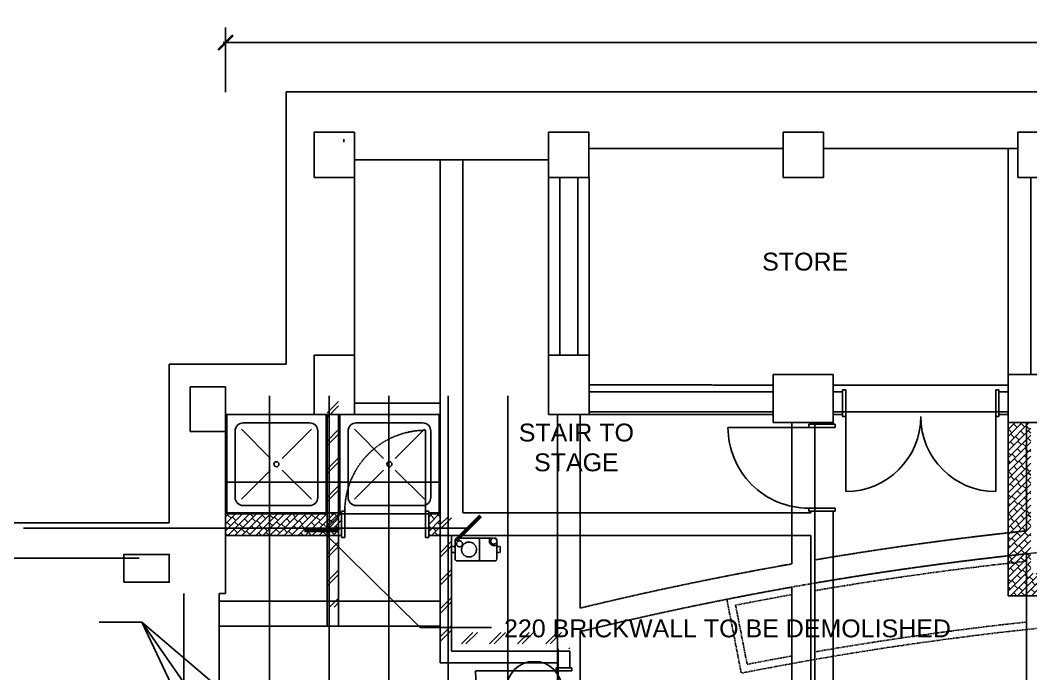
# Model space of a CAD drawing. Header units: millimetres. Extents: x -242071 to 82444, y -53139 to 112036.
# Drawn here: x -190673 to -180499, y 21967 to 28550 of the extents above; entities that cross this region are included whole.
import ezdxf

# ---------------------------------------------------------------- set-up
doc = ezdxf.new("R2010")
doc.units = ezdxf.units.MM
doc.header["$PDSIZE"] = 1
for name, pattern in [('PCENTRE2', [28.575000000000003, 19.05, -3.175, 3.175, -3.175]), ('PDASHED2', [9.524999999999999, 6.35, -3.175]), ('PPHANTOM', [63.50000000000001, 31.75, -6.35, 6.35, -6.35, 6.35, -6.35])]:
    doc.linetypes.add(name, pattern=pattern)
for name, color, linetype in [('BRICK_WALLS_P4', 1, 'Continuous'), ('Ceilings', 8, 'Continuous'), ('Columns_conc_steel_timber', 5, 'Continuous'), ('Demolition', 1, 'Continuous'), ('Dimensions_General_Layout', 1, 'Continuous'), ('Fixture_Sanitary', 2, 'Continuous'), ('Hatch_Builders_work', 1, 'Continuous'), ('Hatch_Demolition', 1, 'Continuous'), ('Structural_frames', 3, 'Continuous'), ('Text_Builders_work', 1, 'Continuous'), ('Text_Demolition', 1, 'Continuous'), ('Text_Drainage_drawing', 1, 'Continuous'), ('Text_Partition_layout', 1, 'Continuous'), ('Walls_brick_block_etc', 3, 'Continuous'), ('Windows_and_doors_to_brickwork', 1, 'Continuous')]:
    doc.layers.add(name, color=color, linetype=linetype)
doc.styles.add('Arial1', font='arial.ttf')
doc.styles.add('Text_Style_3_d7b89161-017f-4e9d-a07b-0b1ab719bac5', font='freehand')
doc.styles.add('Text_Style_5', font='arial.ttf')
doc.dimstyles.new('$DIM_Caddie', dxfattribs={"dimscale": 100, "dimtxt": 2.5, "dimasz": 3, "dimexe": 3, "dimexo": 0, "dimgap": 1, "dimtad": 1, "dimdec": 0, "dimzin": 0, "dimdsep": 46, "dimtxsty": 'Text_Style_3_d7b89161-017f-4e9d-a07b-0b1ab719bac5', "dimblk": 'ARCHTICK', "dimblk1": 'ARCHTICK', "dimblk2": 'ARCHTICK', "dimcen": 0.4, "dimclrd": 1, "dimclre": 1, "dimclrt": 2, "dimadec": 0, "dimazin": 0, "dimtfac": 0.5, "dimtdec": 0, "dimtix": 1, "dimtmove": 0, "dimatfit": 2, "dimldrblk": 'ARCHTICK', "dimfxl": 7, "dimfxlon": 1, "dimtfillclr": 1, "dimtolj": 1, "dimtzin": 0, "dimlwd": -3, "dimlwe": -3, "dimarcsym": 1})
pattern_1 = [(45, (0, 0), (-141.4213562373095, 141.4213562373095), []), (45, (-22.62741699796952, 22.62741699796952), (-141.4213562373095, 141.4213562373095), [])]
pattern_2 = [(45, (0, -190.2958924761988), (-35.35533905932738, 35.35533905932738), []), (135, (0, -190.2958924761988), (-176.7766952966369, -35.35533905932736), [50, -50]), (135, (-22.9809703885628, -142.5661847461068), (-123.7436867076458, 17.6776695296637), [50, -50])]

# ---------------------------------------------------------------- blocks, each defined once
blk = doc.blocks.new('_ArchTick')
at = {"color": 0, "linetype": 'ByBlock', "const_width": 0.15}
blk.add_lwpolyline([(-0.5, -0.5), (0.5, 0.5)], dxfattribs=at)
blk = doc.blocks.new('*D99')
at = {"layer": 'Defpoints', "color": 0}
for p in [(-165161.120272512, 28324.84611281751), (-188605.1596567977, 24768.08795992797), (-165161.120272512, 24768.08795992797)]:
    blk.add_point(p, dxfattribs=at)
at = {"layer": 'Dimensions_General_Layout', "color": 1, "linetype": 'Continuous', "lineweight": -3}
for p, q in [((-188605.1596567977, 27824.84611281751), (-188605.1596567977, 28474.84611281751)), ((-165161.120272512, 27824.84611281751), (-165161.120272512, 28474.84611281751)), ((-188630.1596567977, 28324.84611281751), (-165136.120272512, 28324.84611281751))]:
    blk.add_line(p, q, dxfattribs=at)
at = {"layer": 'Dimensions_General_Layout', "color": 1, "lineweight": -3, "xscale": 150, "yscale": 150, "zscale": 150, "rotation": 180}
blk.add_blockref('_ArchTick', (-188605.1596567977, 28324.84611281751), dxfattribs=at)
at = {"layer": 'Dimensions_General_Layout', "color": 1, "lineweight": -3, "xscale": 150, "yscale": 150, "zscale": 150}
blk.add_blockref('_ArchTick', (-165161.120272512, 28324.84611281751), dxfattribs=at)
at = {"layer": 'Dimensions_General_Layout', "color": 1, "linetype": 'Continuous', "lineweight": -3, "insert": (-176883.1399646548, 28451.42111281751), "char_height": 150, "attachment_point": 5, "style": 'Text_Style_5'}
blk.add_mtext('\\A1;23444', dxfattribs=at)
blk = doc.blocks.new('_Open90')
at = {"color": 0, "linetype": 'ByBlock', "lineweight": -2}
for p, q in [((0, 0), (-1, 0)), ((-0.5, 0.5), (0, 0)), ((0, 0), (-0.5, -0.5))]:
    blk.add_line(p, q, dxfattribs=at)

msp = doc.modelspace()

# ---------------------------------------------------------------- hatches: boundary and pattern name
at = {"layer": 'Hatch_Builders_work', "linetype": 'Continuous', "lineweight": -3}
h = msp.add_hatch(dxfattribs=at)
h.set_pattern_fill('BRICKPLAN', color=1, scale=200.0000000000001, angle=45, style=0)
h.set_pattern_definition(pattern_1)
h.paths.add_polyline_path([(-187582.6498107261, 22638.08795992791), (-187467.6498107262, 22638.08795992791), (-187467.6498107262, 24768.08795992791), (-187582.6498107261, 24768.08795992791)])
h = msp.add_hatch(dxfattribs=at)
h.set_pattern_fill('BRICKPLAN', color=1, scale=200, angle=45)
h.set_pattern_definition(pattern_1)
h.paths.add_polyline_path([(-185256.1399646548, 22269.08795992803), (-185256.1399646548, 22219.08795992803), (-185141.1399646547, 22219.08795992803), (-185141.1399646547, 22384.08795992798), (-186330.1399646548, 22384.08795992803), (-186330.1399646548, 23549.08795992797), (-186445.1399646548, 23549.08795992797), (-186445.1399646548, 22269.08795992802)])
at = {"layer": 'Hatch_Demolition', "linetype": 'Continuous', "lineweight": -3}
h = msp.add_hatch(dxfattribs=at)
h.set_pattern_fill('BRICK-ENGBND', color=8, scale=50.00000000000003, angle=45)
h.set_pattern_definition(pattern_2)
h.paths.add_polyline_path([(-180127.1399646548, 22752.79206745177), (-180127.1399646548, 22980.79206745177), (-180499.1399646548, 22980.79206745177), (-180499.1399646548, 24497.37476228405), (-180727.1399646548, 24497.37476228405), (-180727.1399646548, 22752.79206745177)])
h = msp.add_hatch(dxfattribs=at)
h.set_pattern_fill('BRICK-ENGBND', color=8, scale=50.00000000000003, angle=45)
h.set_pattern_definition(pattern_2)
h.paths.add_polyline_path([(-186445.1399646548, 23358.79206745177), (-186445.1399646548, 23586.79206745177), (-186560.1399646548, 23586.79206745177), (-186560.1399646548, 23358.79206745177)])
h.paths.add_polyline_path([(-187437.1399646548, 23358.79206745177), (-187437.1399646548, 23586.79206745177), (-188605.1596567976, 23586.79206745177), (-188605.1596567976, 23358.79206745177)])

# ---------------------------------------------------------------- linework, layer by layer
at = {"layer": 'BRICK_WALLS_P4', "color": 5, "linetype": 'Continuous', "lineweight": -3}
msp.add_line((-187414.1403732074, 27350.17070885147), (-187414.1403732074, 27322.6707082368), dxfattribs=at)
at = {"layer": 'Ceilings', "color": 8, "linetype": 'Continuous', "lineweight": -3}
for p, q in [((-188163.6399646547, 18327.08795992798), (-188163.6399646547, 24768.08795992797)), ((-187563.6399646547, 18327.08795992798), (-187563.6399646547, 24768.08795992797)), ((-186963.6399646547, 18327.08795992798), (-186963.6399646547, 24768.08795992797)), ((-186363.6399646547, 18327.08795992798), (-186363.6399646547, 24768.08795992797)), ((-185763.6399646547, 18327.08795992798), (-185763.6399646547, 24768.08795992797)), ((-186445.1399646548, 23898.08795992801), (-188605.1596567977, 23898.087959928)), ((-186445.1399646548, 22698.08795992801), (-188671.1399646548, 22698.087959928)), ((-185256.1399646548, 22219.08795992803), (-185256.1399646547, 21342.08795992803))]:
    msp.add_line(p, q, dxfattribs=at)
at = {"layer": 'Columns_conc_steel_timber', "color": 4, "linetype": 'Continuous', "lineweight": -3}
for p, q in [((-187715.1399646548, 27423.79206745177), (-187309.1399646548, 27423.79206745177)), ((-187715.1399646548, 26966.79206745178), (-187715.1399646548, 27423.79206745177)), ((-187309.1399646548, 27423.79206745177), (-187309.1399646548, 26966.79206745178)), ((-185353.1399646548, 26966.79206745178), (-185353.1399646548, 27423.79206745177)), ((-185353.1399646548, 27423.79206745177), (-184947.1399646548, 27423.79206745177)), ((-184947.1399646548, 27423.79206745177), (-184947.1399646548, 26966.79206745178)), ((-182991.1399646548, 26966.79206745178), (-182991.1399646548, 27423.79206745177)), ((-182991.1399646548, 27423.79206745177), (-182585.1399646548, 27423.79206745177)), ((-182585.1399646548, 27423.79206745177), (-182585.1399646548, 26966.79206745178)), ((-180629.1399646548, 27423.79206745177), (-180223.1399646548, 27423.79206745177)), ((-180629.1399646548, 26966.79206745178), (-180629.1399646548, 27423.79206745177)), ((-187309.1399646548, 26966.79206745178), (-187715.1399646548, 26966.79206745178)), ((-184947.1399646548, 26966.79206745178), (-185353.1399646548, 26966.79206745178)), ((-182585.1399646548, 26966.79206745178), (-182991.1399646548, 26966.79206745178)), ((-180223.1399646548, 26966.79206745178), (-180629.1399646548, 26966.79206745178)), ((-187715.1399646548, 25177.79206745177), (-187715.1399646548, 24577.79206745177)), ((-187307.1399646548, 25177.79206745177), (-187715.1399646548, 25177.79206745177)), ((-187307.1399646548, 24577.79206745177), (-187307.1399646548, 25177.79206745177)), ((-184945.1399646548, 25177.79206745177), (-185353.1399646548, 25177.79206745177)), ((-185353.1399646548, 25177.79206745177), (-185353.1399646548, 24577.79206745177)), ((-184945.1399646548, 24577.79206745177), (-184945.1399646548, 25177.79206745177)), ((-183091.954906124, 24982.37476228405), (-182487.1399646548, 24982.37476228405)), ((-183091.954906124, 24497.37476228405), (-183091.954906124, 24982.37476228405)), ((-182487.1399646548, 24982.37476228405), (-182487.1399646548, 24497.37476228405)), ((-180727.1399646548, 24982.37476228405), (-180127.1399646548, 24982.37476228405)), ((-180727.1399646548, 24497.37476228405), (-180727.1399646548, 24982.37476228405)), ((-188961.1596567976, 24858.79206745177), (-188961.1596567976, 24408.79206745177)), ((-188605.1596567976, 24858.79206745177), (-188961.1596567976, 24858.79206745177)), ((-188605.1596567976, 24408.79206745177), (-188605.1596567976, 24858.79206745177)), ((-187715.1399646548, 24577.79206745177), (-187307.1399646548, 24577.79206745177)), ((-185353.1399646548, 24577.79206745177), (-184945.1399646548, 24577.79206745177)), ((-182487.1399646548, 24497.37476228405), (-183091.954906124, 24497.37476228405)), ((-180127.1399646548, 24497.37476228405), (-180727.1399646548, 24497.37476228405)), ((-188961.1596567976, 24408.79206745177), (-188605.1596567976, 24408.79206745177))]:
    msp.add_line(p, q, dxfattribs=at)
at = {"layer": 'Columns_conc_steel_timber', "color": 4, "linetype": 'Continuous'}
msp.add_lwpolyline([(-189629.7712210704, 22889.89059892368), (-189629.7712210704, 23169.28757782494), (-189172.57150382, 23169.28757782494), (-189172.57150382, 22889.89059892368), (-189629.7712210704, 22889.89059892368)], dxfattribs=at)
at = {"layer": 'Demolition', "color": 8, "linetype": 'PDASHED2', "lineweight": -3}
for p, q in [((-186592.1399646548, 23606.79206745177), (-186592.1399646548, 24419.79206745177)), ((-180727.1399646548, 24497.37476228405), (-180727.1399646548, 22752.79206745177)), ((-187437.1399646548, 23586.79206745177), (-187437.1399646548, 23606.79206745177)), ((-187437.1399646548, 23606.79206745177), (-187405.1399646548, 23606.79206745177)), ((-187405.1399646548, 23338.79206745177), (-187405.1399646548, 23606.79206745177)), ((-186560.1399646548, 23606.79206745177), (-186592.1399646548, 23606.79206745177)), ((-186592.1399646548, 23338.79206745177), (-186592.1399646548, 23606.79206745177)), ((-186560.1399646548, 23586.79206745177), (-186560.1399646548, 23606.79206745177)), ((-187437.1399646548, 23586.79206745177), (-188605.1596567976, 23586.79206745177)), ((-187437.1399646548, 23586.79206745177), (-187437.1399646548, 23358.79206745177)), ((-186560.1399646548, 23586.79206745177), (-186560.1399646548, 23358.79206745177)), ((-186445.1399646548, 23586.79206745177), (-186560.1399646548, 23586.79206745177)), ((-187437.1399646548, 23358.79206745177), (-188605.1596567976, 23358.79206745177)), ((-187437.1399646548, 23358.79206745177), (-187437.1399646548, 23338.79206745177)), ((-187437.1399646548, 23338.79206745177), (-187405.1399646548, 23338.79206745177)), ((-186560.1399646548, 23338.79206745177), (-186592.1399646548, 23338.79206745177)), ((-186560.1399646548, 23358.79206745177), (-186560.1399646548, 23338.79206745177)), ((-186445.1399646548, 23358.79206745177), (-186560.1399646548, 23358.79206745177)), ((-180727.1399646548, 22752.79206745177), (-180033.6399646548, 22752.79206745177))]:
    msp.add_line(p, q, dxfattribs=at)
msp.add_arc((-186592.1399646548, 23606.79206745177), 813.0000000000018, 90, 180, dxfattribs=at)
at = {"layer": 'Fixture_Sanitary', "color": 12, "linetype": 'Continuous', "lineweight": -3}
for p, q in [((-188593.9047337619, 23577.79206745177), (-188593.9047337619, 24577.79206745177)), ((-188593.9047337619, 24577.79206745177), (-187593.9047337619, 24577.79206745177)), ((-187593.9047337619, 24577.79206745177), (-187593.9047337619, 23577.79206745177)), ((-187456.3948876905, 23577.79206745174), (-187456.3948876905, 24577.79206745174)), ((-187456.3948876905, 24577.79206745174), (-186456.3948876905, 24577.79206745174)), ((-186456.3948876905, 24577.79206745174), (-186456.3948876905, 23577.79206745174)), ((-188446.8799221282, 24430.76725581805), (-188152.8302988608, 24136.71763255063)), ((-188427.2380670953, 24494.45873411843), (-187760.5714004286, 24494.45873411843)), ((-187740.9295453956, 24430.76725581805), (-188034.979168663, 24136.71763255063)), ((-187309.3700760568, 24430.76725581803), (-187015.3204527894, 24136.7176325506)), ((-187289.7282210238, 24494.45873411841), (-186623.0615543571, 24494.45873411841)), ((-186603.4196993242, 24430.76725581803), (-186897.4693225916, 24136.7176325506)), ((-188510.5714004285, 23744.45873411843), (-188510.5714004286, 24411.1254007851)), ((-187677.2380670953, 24411.1254007851), (-187677.2380670952, 23744.45873411843)), ((-187373.0615543571, 23744.45873411841), (-187373.0615543572, 24411.12540078508)), ((-186539.7282210238, 24411.12540078508), (-186539.7282210238, 23744.45873411841)), ((-188152.8302988608, 24018.86650235287), (-188446.8799221282, 23724.81687908545)), ((-188034.979168663, 24018.86650235287), (-187740.9295453956, 23724.81687908545)), ((-187015.3204527894, 24018.86650235285), (-187309.3700760568, 23724.81687908543)), ((-186897.4693225916, 24018.86650235285), (-186603.4196993242, 23724.81687908543)), ((-187760.5714004286, 23661.1254007851), (-188427.2380670952, 23661.1254007851)), ((-186623.0615543571, 23661.12540078508), (-187289.7282210238, 23661.12540078508)), ((-187593.9047337619, 23577.79206745177), (-188593.9047337619, 23577.79206745177)), ((-186456.3948876904, 23577.79206745174), (-187456.3948876905, 23577.79206745174))]:
    msp.add_line(p, q, dxfattribs=at)
at = {"layer": 'Fixture_Sanitary', "color": 12, "linetype": 'PCENTRE2', "lineweight": -3}
for p, q in [((-186295.1399646545, 23123.792067452), (-186295.1399646545, 23313.79206745206)), ((-186275.1399646546, 23333.79206745197), (-185895.1399646545, 23333.79206745197)), ((-186050.1399646545, 23103.79206745197), (-186050.1399646545, 23333.79206745197)), ((-185950.1399646545, 23333.79206745197), (-185950.1399646545, 23303.79206745197)), ((-185875.1399646545, 23313.79206745197), (-185875.1399646545, 23123.79206745197)), ((-186295.1399646545, 23248.79206745197), (-186330.1399646545, 23248.79206745197)), ((-186330.1399646545, 23188.79206745197), (-186330.1399646545, 23248.79206745197)), ((-185905.1399646545, 23258.79206745197), (-185875.1399646545, 23258.79206745197)), ((-185875.1399646545, 23248.79206745197), (-185840.1399646545, 23248.79206745197)), ((-185840.1399646545, 23188.79206745197), (-185840.1399646545, 23248.79206745197)), ((-186295.1399646545, 23188.79206745197), (-186330.1399646545, 23188.79206745197)), ((-185895.1399646545, 23103.79206745197), (-186275.1399646545, 23103.79206745197)), ((-185875.1399646545, 23188.79206745197), (-185840.1399646545, 23188.79206745197))]:
    msp.add_line(p, q, dxfattribs=at)
at = {"layer": 'Fixture_Sanitary', "color": 12, "linetype": 'Continuous', "lineweight": -3}
for centre in [(-188093.9047337619, 24077.79206745177), (-186956.3948876905, 24077.79206745174)]:
    msp.add_circle(centre, 25, dxfattribs=at)
at = {"layer": 'Fixture_Sanitary', "color": 12, "linetype": 'PCENTRE2', "lineweight": -3}
for centre, radius in [((-186250.2043753368, 23276.29206745197), 30.00000000000001), ((-185905.1399646545, 23303.79206745197), 30.00000000000001), ((-186155.1399646545, 23218.79206745197), 75.00000000000001)]:
    msp.add_circle(centre, radius, dxfattribs=at)
at = {"layer": 'Fixture_Sanitary', "color": 12, "linetype": 'Continuous', "lineweight": -3}
for centre, radius, start, end in [((-188427.2380670953, 24411.1254007851), 83.33333333330884, 90, 180), ((-187760.5714004286, 24411.12540078513), 83.33333333329269, 0, 90), ((-187289.7282210239, 24411.12540078508), 83.33333333330884, 90, 180), ((-186623.0615543571, 24411.12540078511), 83.33333333329269, 0, 90), ((-188427.2380670952, 23744.45873411843), 83.33333333332907, 180, 270), ((-187760.5714004286, 23744.4587341184), 83.3333333333331, 270, 0), ((-187289.7282210238, 23744.45873411841), 83.33333333332907, 180, 270), ((-186623.0615543571, 23744.45873411838), 83.3333333333331, 270, 0)]:
    msp.add_arc(centre, radius, start, end, dxfattribs=at)
at = {"layer": 'Fixture_Sanitary', "color": 12, "linetype": 'PCENTRE2', "lineweight": -3}
for centre, radius, start, end in [((-186275.1399646546, 23313.79206745206), 19.9999999999418, 89.99999999991662, 180), ((-185905.1399646545, 23303.79206745197), 45.00000000000001, 179.9999999999259, 270), ((-185895.1399646545, 23313.79206745197), 20.00000000000728, 0, 90), ((-186275.1399646546, 23123.79206745189), 19.99999999991815, 180, 270.0000000001668), ((-185895.1399646545, 23123.79206745197), 20, 270, 0)]:
    msp.add_arc(centre, radius, start, end, dxfattribs=at)
at = {"layer": 'Structural_frames', "color": 8, "linetype": 'PDASHED2', "lineweight": -3}
for p, q in [((-184945.1399646548, 24877.79206745177), (-183091.954906124, 24874.87476228405)), ((-182487.1399646548, 24874.87476228405), (-180727.1399646548, 24874.87476228405)), ((-185265.1399646548, 24577.79206745177), (-185265.1399646548, 20501.79206745177)), ((-185035.1399646548, 24577.79206745177), (-185035.1399646548, 22629.04191073463)), ((-184945.1399646548, 24604.87476228405), (-183091.954906124, 24604.87476228406)), ((-182487.1399646548, 24604.87476228406), (-180727.1399646548, 24604.87476228406)), ((-182904.5474353894, 24497.37476228405), (-182904.5474353894, 23074.08785586017)), ((-182674.5474353894, 23113.84423103913), (-182674.5474353893, 24497.37476228405)), ((-182674.5474353893, 24497.37476228405), (-182674.5474353894, 23113.84423103913)), ((-182674.5474353893, 24497.37476228405), (-182674.5474353893, 20615.79206745177)), ((-180542.1399646548, 24497.37476228405), (-180542.1399646548, 23407.28149171235)), ((-180542.1399646548, 20616.79206745177), (-180542.1399646548, 23175.98188471465)), ((-182904.5474353894, 22840.51566466101), (-182904.5474353893, 20616.79206745177)), ((-185035.1399646548, 22392.36339722259), (-185035.1399646548, 20616.79206745177))]:
    msp.add_line(p, q, dxfattribs=at)
at = {"layer": 'Structural_frames', "color": 8, "linetype": 'PPHANTOM', "lineweight": -3}
for p, q in [((-180542.4310594786, 23100.5231434111), (-180542.4310594786, 22488.98559568682)), ((-182674.6311244849, 22187.46450747574), (-182674.6311244849, 22804.44583878838)), ((-183559.1374261651, 22717.76167038635), (-183413.8490740689, 21973.81403733966)), ((-182904.6311244849, 22764.32534625448), (-182904.6311244849, 22146.59881034034)), ((-183471.1682008868, 22658.60786366795), (-183354.6311244849, 22061.88086593474))]:
    msp.add_line(p, q, dxfattribs=at)
at = {"layer": 'Structural_frames', "color": 8, "linetype": 'PDASHED2', "lineweight": -3}
for centre, radius, start, end in [((-176884.1399646549, -11070.20793254804), 34670.9999999998, 96.05632260877515, 99.614025711766), ((-176884.1399646549, -11070.20793254768), 34440.99999999946, 96.09692009508004, 99.67884466389792), ((-176884.1399646549, -11070.2079325485), 34671.00000000026, 99.99975081449605, 103.5972589008863), ((-176884.1399646538, -11070.20793255314), 34441.00000000502, 100.067223443602, 103.6898246727086)]:
    msp.add_arc(centre, radius, start, end, dxfattribs=at)
at = {"layer": 'Structural_frames', "color": 8, "linetype": 'PPHANTOM', "lineweight": -3}
for centre, radius, start, end in [((-176884.1399646549, -11070.20793254806), 34440.99999999983, 78.82477551964269, 101.1751938711629), ((-176884.1399646548, -11070.20793254823), 34365.99999999999, 96.11076466029607, 99.7003131495628), ((-176884.1399646548, -11070.20793254823), 34366, 100.0895654556762, 101.0504243563465), ((-176884.1399646549, -11070.2079325478), 33682.99999999956, 78.82196771015998, 101.1780016806442), ((-176884.1399646548, -11070.20793254823), 33758, 96.2212535461426, 99.87675640029012), ((-176884.1399646548, -11070.20793254823), 33758, 100.2732386853348, 101.0504243563464)]:
    msp.add_arc(centre, radius, start, end, dxfattribs=at)
at = {"layer": 'Text_Builders_work', "color": 2, "linetype": 'Continuous', "lineweight": -3}
msp.add_circle((-185498.7179771386, 21811.79526240441), 279.9763215346405, dxfattribs=at)
at = {"layer": 'Walls_brick_block_etc', "color": 3, "linetype": 'Continuous', "lineweight": -3}
for p, q in [((-187994.1399646548, 27829.79206745177), (-187994.1399646548, 25086.79206745177)), ((-165772.1399646548, 27829.79206745177), (-187994.1399646548, 27829.79206745177)), ((-187994.1399646548, 27829.79206745177), (-187994.1399646548, 25086.79206745177)), ((-182991.1399646548, 27257.79206745177), (-184947.1399646548, 27257.79206745177)), ((-180629.1399646548, 27257.79206745177), (-182585.1399646548, 27257.79206745177)), ((-180727.1399646548, 24982.37476228405), (-180728.1282087044, 27257.79206745177)), ((-187309.1399646548, 27144.79206745177), (-185353.1399646548, 27144.79206745177)), ((-186445.1399646548, 27144.79206745177), (-186445.1399646548, 23586.79206745177)), ((-186217.1399646548, 27144.79206745177), (-186217.1399646548, 23586.79206745177)), ((-187309.1399646548, 26966.79206745177), (-187309.1399646548, 25177.79206745177)), ((-185353.1399646548, 26966.79206745177), (-185353.1399646548, 25177.79206745177)), ((-185239.1399646548, 26966.79206745177), (-185239.1399646548, 25177.79206745177)), ((-185059.1399646548, 26966.79206745178), (-185059.1399646548, 25177.79206745177)), ((-184945.1399646548, 26966.79206745178), (-184945.1399646548, 25177.79206745177)), ((-180499.1399861584, 24982.47378571222), (-180500.001802024, 26966.79206745178)), ((-187994.1399646548, 25086.79206745177), (-189175.1399646548, 25086.79206745177)), ((-189175.1399646548, 25086.79206745177), (-189175.1399646548, 23487.7920674518)), ((-183091.954906124, 24805.79206745177), (-184945.1399646548, 24805.79206745177)), ((-182487.1399646548, 24805.79206745177), (-182394.6399646548, 24805.79206745177)), ((-182394.6399646548, 24577.79206745177), (-182394.6399646548, 24805.79206745177)), ((-180819.6399646548, 24805.79206745177), (-180727.1399646548, 24805.79206745177)), ((-180819.6399646548, 24577.79206745177), (-180819.6399646548, 24805.79206745177)), ((-187715.1399646548, 24577.79206745177), (-188605.1596567976, 24577.79206745177)), ((-183091.954906124, 24577.79206745177), (-184945.1399646548, 24577.79206745177)), ((-182394.6399646548, 24577.79206745177), (-182487.1399646548, 24577.79206745177)), ((-180727.1399646548, 24577.79206745177), (-180819.6399646548, 24577.79206745177)), ((-182715.1399646548, 24497.37476228405), (-182715.1399646548, 24480.58341486791)), ((-182715.1399646548, 24480.58341486791), (-182487.1399646548, 24480.58341486791)), ((-182487.1399646548, 24497.37476228405), (-182487.1399646548, 24480.58341486791)), ((-188605.1596567976, 24408.79206745177), (-188605.1596567976, 22775.7920674518)), ((-182715.1399646548, 23586.79206745177), (-186217.1399646548, 23586.79206745177)), ((-182715.1399646548, 23603.58341486791), (-182487.1399646548, 23603.58341486791)), ((-182715.1399646548, 23603.58341486791), (-182715.1399646548, 23586.79206745177)), ((-182487.1399646548, 23603.58341486791), (-182487.1399646548, 21741.72804484676)), ((-182715.1399646548, 23358.79206745177), (-186445.1399646548, 23358.79206745177)), ((-182715.1399646548, 23358.79206745177), (-182715.1399646548, 21741.72804484676)), ((-189027.1399646548, 20837.79206745171), (-189027.1399646548, 22775.7920674518)), ((-188671.1399646548, 22775.7920674518), (-188671.1399646548, 20837.79206745171)), ((-188605.1596567976, 22775.7920674518), (-188671.1399646548, 22775.7920674518))]:
    msp.add_line(p, q, dxfattribs=at)
at = {"layer": 'Walls_brick_block_etc', "color": 12, "linetype": 'Continuous', "lineweight": -3}
for p, q in [((-187307.1399646548, 24692.79206745177), (-186445.1399646548, 24692.79206745178)), ((-187582.6498107261, 22447.79206745172), (-187582.6498107262, 24577.79206745172)), ((-187467.6498107262, 24577.79206745172), (-187467.6498107261, 22447.79206745172)), ((-187307.1399646548, 24577.79206745177), (-186445.1399646548, 24577.79206745178)), ((-186445.1399646548, 23586.79206745177), (-186445.1399646548, 23358.79206745177)), ((-186445.1399646548, 22078.79206745182), (-186445.1399646548, 23358.79206745177)), ((-186330.1399646548, 22193.79206745183), (-186330.1399646548, 23358.79206745177)), ((-188671.1399646548, 22447.79206745172), (-186445.1399646548, 22447.79206745172)), ((-186330.1399646548, 22193.79206745183), (-185141.1399646547, 22193.79206745178)), ((-185141.1399646547, 22028.79206745183), (-185141.1399646547, 22193.79206745178)), ((-185256.1399646547, 22078.79206745183), (-186445.1399646548, 22078.79206745182)), ((-185256.1399646548, 22028.79206745183), (-185256.1399646548, 22078.79206745183)), ((-185256.1399646547, 22028.79206745183), (-185141.1399646548, 22028.79206745183))]:
    msp.add_line(p, q, dxfattribs=at)
at = {"layer": 'Walls_brick_block_etc', "color": 8, "linetype": 'Continuous'}
msp.add_line((-225133.1596567977, 23487.7920674518), (-189175.1399646548, 23487.7920674518), dxfattribs=at)
at = {"layer": 'Walls_brick_block_etc', "color": 8, "linetype": 'Continuous', "lineweight": -3}
for p, q in [((-225133.1596567977, 23487.7920674518), (-189175.1399646548, 23487.7920674518)), ((-189477.1399646548, 23131.7920674518), (-224778.1596567977, 23131.7920674518))]:
    msp.add_line(p, q, dxfattribs=at)
at = {"layer": 'Windows_and_doors_to_brickwork', "color": 1, "linetype": 'Continuous', "lineweight": -3}
for p, q in [((-182394.6399646548, 24825.79206745177), (-182362.6399646548, 24825.79206745177)), ((-182394.6399646548, 24805.79206745177), (-182394.6399646548, 24825.79206745177)), ((-182362.6399646548, 24825.79206745177), (-182362.6399646548, 24557.79206745177)), ((-180819.6399646548, 24825.79206745177), (-180851.6399646548, 24825.79206745177)), ((-180851.6399646548, 24825.79206745177), (-180851.6399646548, 24557.79206745177)), ((-180819.6399646548, 24805.79206745177), (-180819.6399646548, 24825.79206745177)), ((-182394.6399646548, 24577.79206745177), (-182394.6399646548, 24557.79206745177)), ((-182394.6399646548, 24557.79206745177), (-182362.6399646548, 24557.79206745177)), ((-182362.6399646548, 24557.79206745177), (-182362.6399646548, 23802.29206745177)), ((-180851.6399646548, 24557.79206745177), (-180851.6399646548, 23802.29206745177)), ((-180819.6399646548, 24557.79206745177), (-180851.6399646548, 24557.79206745177)), ((-180819.6399646548, 24577.79206745177), (-180819.6399646548, 24557.79206745177)), ((-182735.1399646548, 24448.58341486791), (-183548.1399646548, 24448.58341486791)), ((-182735.1399646548, 24480.58341486791), (-182735.1399646548, 24448.58341486791)), ((-182715.1399646548, 24480.58341486791), (-182735.1399646548, 24480.58341486791)), ((-182467.1399646548, 24448.58341486791), (-182735.1399646548, 24448.58341486791)), ((-182487.1399646548, 24480.58341486791), (-182467.1399646548, 24480.58341486791)), ((-182467.1399646548, 24480.58341486791), (-182467.1399646548, 24448.58341486791)), ((-182467.1399646548, 23635.58341486791), (-182735.1399646548, 23635.58341486791)), ((-182735.1399646548, 23603.58341486791), (-182735.1399646548, 23635.58341486791)), ((-182467.1399646548, 23603.58341486791), (-182467.1399646548, 23635.58341486791)), ((-182715.1399646548, 23603.58341486791), (-182735.1399646548, 23603.58341486791)), ((-182487.1399646548, 23603.58341486791), (-182467.1399646548, 23603.58341486791))]:
    msp.add_line(p, q, dxfattribs=at)
at = {"layer": 'Windows_and_doors_to_brickwork', "color": 12, "linetype": 'Continuous', "lineweight": -3}
for p, q in [((-185276.1399646547, 21996.79206745183), (-186089.1399646547, 21996.79206745183)), ((-185276.1399646547, 22028.79206745183), (-185276.1399646547, 21996.79206745183)), ((-185256.1399646547, 22028.79206745183), (-185276.1399646547, 22028.79206745183)), ((-185121.1399646548, 21996.79206745183), (-185276.1399646547, 21996.79206745183)), ((-185141.1399646548, 22028.79206745183), (-185121.1399646548, 22028.79206745183)), ((-185121.1399646548, 22028.79206745183), (-185121.1399646548, 21996.79206745183))]:
    msp.add_line(p, q, dxfattribs=at)
at = {"layer": 'Windows_and_doors_to_brickwork', "color": 1, "linetype": 'Continuous', "lineweight": -3}
for centre, radius, start, end in [((-182362.6399646548, 24557.79206745177), 755.4999999999982, 270, 0), ((-182735.1399646548, 24448.58341486791), 812.9999999999977, 180, 270.000000000002)]:
    msp.add_arc(centre, radius, start, end, dxfattribs=at)
at = {"layer": 'Windows_and_doors_to_brickwork', "color": 1, "linetype": 'Continuous', "lineweight": -3, "extrusion": (0, 0, -1)}
msp.add_arc((180851.6399646548, 24557.79206745177), 755.5000000000018, 270, 0, dxfattribs=at)
at = {"layer": 'Windows_and_doors_to_brickwork', "color": 12, "linetype": 'Continuous', "lineweight": -3}
msp.add_arc((-185276.1399646547, 21996.79206745183), 813, 180, 270, dxfattribs=at)

# ---------------------------------------------------------------- texts
at = {"layer": 'Text_Demolition', "color": 1, "linetype": 'Continuous', "insert": (-185802.3764769021, 22514.68117916911), "char_height": 180, "attachment_point": 1, "style": 'Text_Style_5'}
msp.add_mtext('220 BRICKWALL TO BE DEMOLISHED', dxfattribs=at)
at = {"layer": 'Text_Partition_layout', "color": 1, "char_height": 180, "attachment_point": 2, "style": 'Arial1'}
for s, insert in [('STORE', (-182770.6845964957, 26208.52502102598)), ('STAIR TO\\PSTAGE', (-185073.9563900668, 24487.03200367916))]:
    msp.add_mtext(s, dxfattribs=dict(at, insert=insert))

# ---------------------------------------------------------------- dimensions: what is measured, and where the dimension line sits
at = {"layer": 'Dimensions_General_Layout', "color": 1, "linetype": 'Continuous', "lineweight": -3}
dim = msp.add_linear_dim(base=(-165161.120272512, 28324.84611281751), p1=(-188605.1596567977, 24768.08795992797), p2=(-165161.120272512, 24768.08795992797), dimstyle='$DIM_Caddie', override={"dimscale": 50, "dimtxt": 3, "dimasz": 3, "dimexe": 3, "dimexo": 5, "dimgap": 1, "dimtad": 1, "dimjust": 0, "dimtih": 0, "dimtoh": 0, "dimdec": 0, "dimlfac": 1, "dimrnd": 0, "dimzin": 12, "dimdsep": 46, "dimlunit": 2, "dimpost": '', "dimtxsty": 'Text_Style_5', "dimblk": 'ArchTick', "dimblk1": 'ArchTick', "dimblk2": 'ArchTick', "dimsah": 0, "dimtsz": 0, "dimcen": 1, "dimdle": 0.5, "dimse1": 0, "dimse2": 0, "dimsd1": 0, "dimsd2": 0, "dimclrd": 1, "dimclre": 1, "dimclrt": 1, "dimaunit": 0, "dimadec": 0, "dimazin": 0, "dimtol": 0, "dimlim": 0, "dimtp": 0, "dimtm": 0, "dimtfac": 1, "dimtdec": 0, "dimtix": 1, "dimtofl": 1, "dimtmove": 0, "dimatfit": 0, "dimldrblk": 'Open90', "dimfxl": 10, "dimfxlon": 1, "dimtvp": 0, "dimtfill": 0, "dimtfillclr": 1, "dimfrac": 0, "dimtolj": 1, "dimtzin": 0, "dimlwd": 65533, "dimlwe": 65533, "dimarcsym": 1}, dxfattribs=at)
dim.commit()
dim.dimension.update_dxf_attribs({"geometry": '*D99', "text_midpoint": (-176883.1399646548, 28451.42111281751)})

# ---------------------------------------------------------------- leaders
at = {"layer": 'Text_Demolition', "color": 1, "lineweight": -3}
msp.add_leader([(-187637.6997472702, 23410.52647010087), (-186645.7180260853, 22432.32182647994), (-185929.2865523402, 22432.32182647994)], dimstyle='$DIM_Caddie', override={"dimscale": 50, "dimasz": 5, "dimclrd": 1}, dxfattribs=at)
at = {"layer": 'Text_Drainage_drawing', "color": 12, "lineweight": -3}
msp.add_leader([(-186161.7786774336, 23433.83477031073), (-190640.3340924081, 23433.83477031073)], dimstyle='$DIM_Caddie', override={"dimscale": 50, "dimasz": 5, "dimclrd": 1}, dxfattribs=at)
at = {"layer": 'Text_Partition_layout', "color": 1, "linetype": 'Continuous', "lineweight": -3}
for points in [[(-187872.9656934364, 20223.05418543141), (-189448.2882048505, 22486.85042579096), (-189880.0429248989, 22486.85042579096)], [(-187879.7530093151, 21151.27409930435), (-189448.2882048505, 22486.85042579096)], [(-187913.9176214825, 19242.89638013715), (-189448.2882048505, 22486.85042579096)]]:
    msp.add_leader(points, dimstyle='$DIM_Caddie', override={"dimscale": 100, "dimasz": 2.5, "dimclrd": 1}, dxfattribs=at)

doc.saveas('drawing.dxf')
